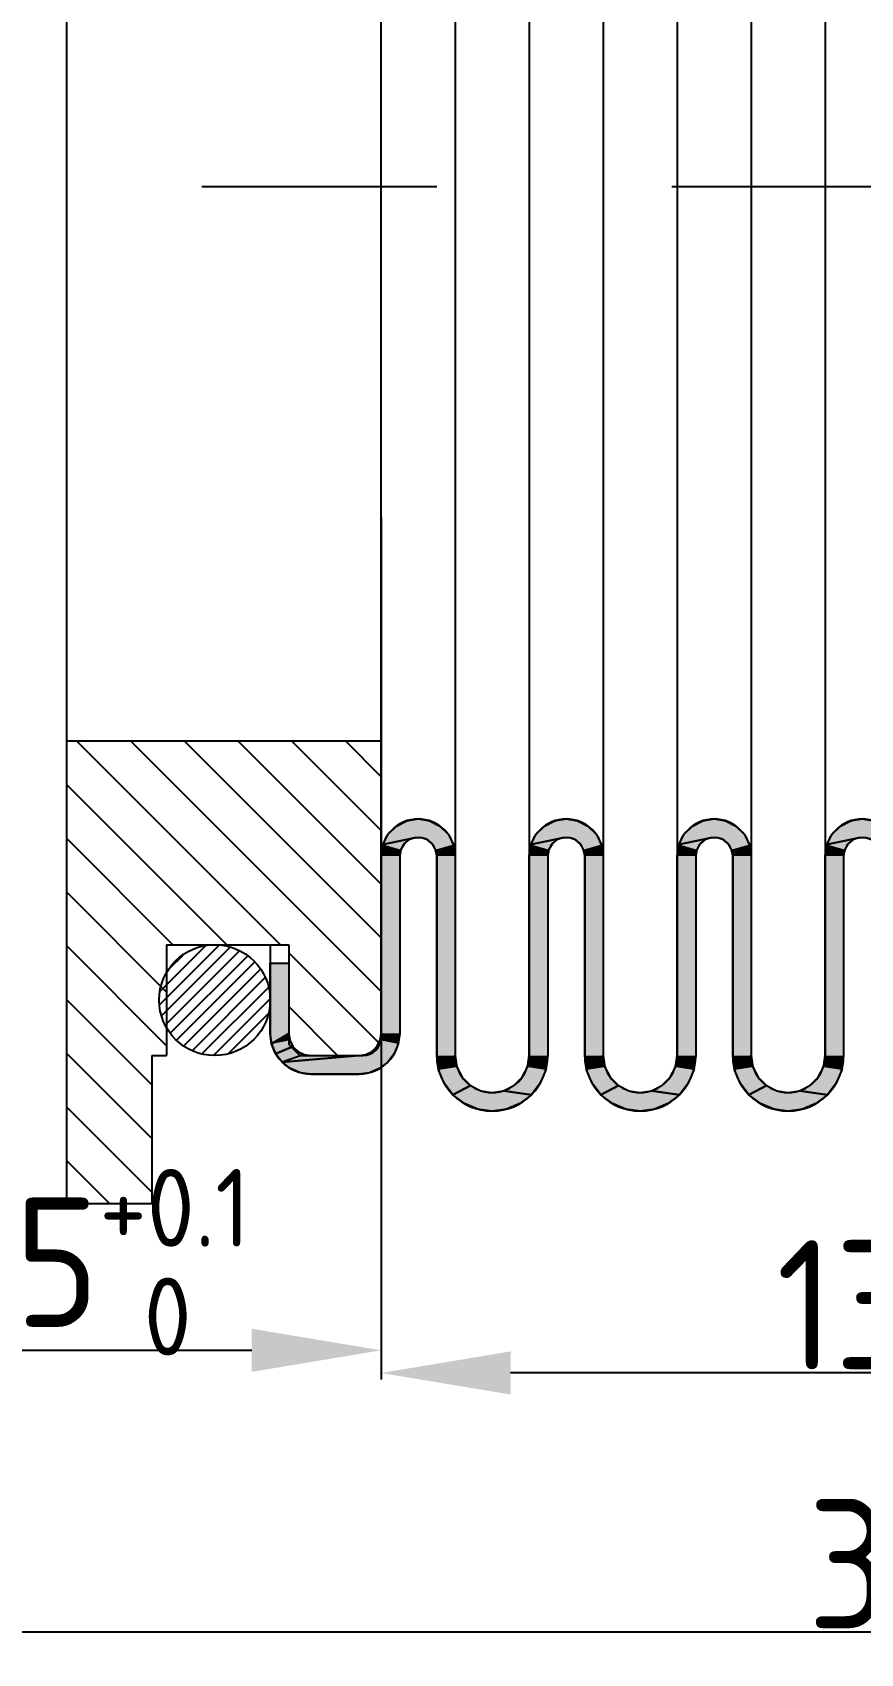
# Model space of a CAD drawing. Header units: millimetres. Extents: x -3388 to 4307, y 243 to 4457.
# Drawn here: x -3129.77 to -3107.39, y 629.45 to 673.29 of the extents above; entities that cross this region are included whole.
import ezdxf

# ---------------------------------------------------------------- set-up
doc = ezdxf.new("R2010")
doc.units = ezdxf.units.MM
doc.linetypes.add('CENTER', pattern=[50.8, 31.75, -6.35, 6.35, -6.35])
doc.layers.add('BEMASSUNGEN', color=7, linetype='Continuous')
doc.layers.add('DEFAULT_1', color=7, linetype='CENTER')
doc.styles.get("Standard").update_dxf_attribs({"font": 'geniso.shx'})
doc.dimstyles.new('DIMSTYLE_1', dxfattribs={"dimtxt": 3.5, "dimasz": 3.5, "dimexe": 0.18, "dimexo": 0.0625, "dimgap": 0.09, "dimtad": 1, "dimdec": 3, "dimlfac": 0.5, "dimdsep": 46, "dimtxsty": 'Standard', "dimcen": 0.09, "dimadec": 0, "dimazin": 0, "dimtp": 0.3, "dimtm": 0.3, "dimtfac": 1, "dimtdec": 3, "dimtofl": 0, "dimtmove": 0, "dimatfit": 3, "dimfxl": 1, "dimtolj": 1, "dimarcsym": 0})
doc.dimstyles.new('DIMSTYLE_2', dxfattribs={"dimtxt": 3.5, "dimasz": 3.5, "dimexe": 0.18, "dimexo": 0.0625, "dimgap": 0.09, "dimtad": 1, "dimdec": 3, "dimlfac": 0.5, "dimdsep": 46, "dimtxsty": 'Standard', "dimcen": 0.09, "dimadec": 0, "dimazin": 0, "dimtp": 0.2, "dimtm": 0.2, "dimtfac": 1, "dimtdec": 3, "dimtofl": 0, "dimtmove": 0, "dimatfit": 3, "dimfxl": 1, "dimtolj": 1, "dimarcsym": 0})
doc.dimstyles.new('DIMSTYLE_3', dxfattribs={"dimtxt": 3.5, "dimasz": 3.5, "dimexe": 0.18, "dimexo": 0.0625, "dimgap": 0.09, "dimtad": 1, "dimlfac": 0.5, "dimdsep": 46, "dimtxsty": 'Standard', "dimcen": 0.09, "dimadec": 0, "dimazin": 0, "dimtol": 1, "dimtp": 0.1, "dimtfac": 0.6, "dimtofl": 0, "dimtmove": 0, "dimatfit": 3, "dimfxl": 1, "dimtolj": 1, "dimarcsym": 0})

# ---------------------------------------------------------------- blocks, each defined once
blk = doc.blocks.new('*U67')
at = {"color": 2, "linetype": 'Continuous', "extrusion": (0, 0, -1)}
for points in [[(-109.117, 159.749), (-110.911, 159.465), (-108.56, 159.465)], [(-109.735, 159.847), (-110.353, 159.749), (-109.117, 159.749)], [(-110.353, 159.749), (-110.911, 159.465), (-109.117, 159.749)], [(-108.117, 159.023), (-109.562, 158.832), (-107.833, 158.465)], [(-108.56, 159.465), (-111.353, 159.023), (-108.117, 159.023)], [(-111.353, 159.023), (-109.562, 158.832), (-108.117, 159.023)], [(-110.911, 159.465), (-111.353, 159.023), (-108.56, 159.465)], [(-111.353, 159.023), (-109.909, 158.832), (-109.562, 158.832)], [(-111.353, 159.023), (-111.637, 158.465), (-109.909, 158.832)], [(-109.909, 158.832), (-111.637, 158.465), (-110.235, 158.713)], [(-110.235, 158.713), (-111.637, 158.465), (-110.501, 158.49)], [(-110.501, 158.49), (-111.637, 158.465), (-110.675, 158.189)], [(-111.637, 158.465), (-111.735, 157.847), (-110.675, 158.189)], [(-110.675, 158.189), (-111.735, 157.847), (-110.735, 157.847)], [(-110.735, 157.847), (-111.735, 147.047), (-110.735, 147.047)], [(-111.735, 157.847), (-111.735, 147.047), (-110.735, 157.847)], [(-111.735, 147.047), (-110.838, 146.271), (-110.735, 147.047)]]:
    blk.add_solid(points, dxfattribs=at)
blk = doc.blocks.new('*U68')
at = {"color": 2, "linetype": 'Continuous', "extrusion": (0, 0, -1)}
for points in [[(-117.117, 159.749), (-118.911, 159.465), (-116.56, 159.465)], [(-117.735, 159.847), (-118.353, 159.749), (-117.117, 159.749)], [(-118.353, 159.749), (-118.911, 159.465), (-117.117, 159.749)], [(-116.117, 159.023), (-117.562, 158.832), (-115.833, 158.465)], [(-116.56, 159.465), (-119.353, 159.023), (-116.117, 159.023)], [(-119.353, 159.023), (-117.562, 158.832), (-116.117, 159.023)], [(-118.911, 159.465), (-119.353, 159.023), (-116.56, 159.465)], [(-119.353, 159.023), (-117.909, 158.832), (-117.562, 158.832)], [(-119.353, 159.023), (-119.637, 158.465), (-117.909, 158.832)], [(-117.909, 158.832), (-119.637, 158.465), (-118.235, 158.713)], [(-118.235, 158.713), (-119.637, 158.465), (-118.501, 158.49)], [(-118.501, 158.49), (-119.637, 158.465), (-118.675, 158.189)], [(-119.637, 158.465), (-119.735, 157.847), (-118.675, 158.189)], [(-118.675, 158.189), (-119.735, 157.847), (-118.735, 157.847)], [(-118.735, 157.847), (-119.735, 147.047), (-118.735, 147.047)], [(-119.735, 157.847), (-119.735, 147.047), (-118.735, 157.847)], [(-119.735, 147.047), (-118.838, 146.271), (-118.735, 147.047)]]:
    blk.add_solid(points, dxfattribs=at)
blk = doc.blocks.new('*U69')
at = {"color": 2, "linetype": 'Continuous', "extrusion": (0, 0, -1)}
for points in [[(-125.117, 159.749), (-126.911, 159.465), (-124.56, 159.465)], [(-125.735, 159.847), (-126.353, 159.749), (-125.117, 159.749)], [(-126.353, 159.749), (-126.911, 159.465), (-125.117, 159.749)], [(-124.117, 159.023), (-125.562, 158.832), (-123.833, 158.465)], [(-124.56, 159.465), (-127.353, 159.023), (-124.117, 159.023)], [(-127.353, 159.023), (-125.562, 158.832), (-124.117, 159.023)], [(-126.911, 159.465), (-127.353, 159.023), (-124.56, 159.465)], [(-127.353, 159.023), (-125.909, 158.832), (-125.562, 158.832)], [(-127.353, 159.023), (-127.637, 158.465), (-125.909, 158.832)], [(-125.909, 158.832), (-127.637, 158.465), (-126.235, 158.713)], [(-126.235, 158.713), (-127.637, 158.465), (-126.501, 158.49)], [(-126.501, 158.49), (-127.637, 158.465), (-126.675, 158.189)], [(-127.637, 158.465), (-127.735, 157.847), (-126.675, 158.189)], [(-126.675, 158.189), (-127.735, 157.847), (-126.735, 157.847)], [(-126.735, 157.847), (-127.735, 147.047), (-126.735, 147.047)], [(-127.735, 157.847), (-127.735, 147.047), (-126.735, 157.847)], [(-127.735, 147.047), (-126.838, 146.271), (-126.735, 147.047)]]:
    blk.add_solid(points, dxfattribs=at)
blk = doc.blocks.new('*U70')
at = {"color": 2, "linetype": 'Continuous', "extrusion": (0, 0, -1)}
for points in [[(-133.117, 159.749), (-134.911, 159.465), (-132.56, 159.465)], [(-133.735, 159.847), (-134.353, 159.749), (-133.117, 159.749)], [(-134.353, 159.749), (-134.911, 159.465), (-133.117, 159.749)], [(-132.117, 159.023), (-133.562, 158.832), (-131.833, 158.465)], [(-132.56, 159.465), (-135.353, 159.023), (-132.117, 159.023)], [(-135.353, 159.023), (-133.562, 158.832), (-132.117, 159.023)], [(-134.911, 159.465), (-135.353, 159.023), (-132.56, 159.465)], [(-135.353, 159.023), (-133.909, 158.832), (-133.562, 158.832)], [(-135.353, 159.023), (-135.637, 158.465), (-133.909, 158.832)], [(-133.909, 158.832), (-135.637, 158.465), (-134.235, 158.713)], [(-134.235, 158.713), (-135.637, 158.465), (-134.501, 158.49)], [(-134.501, 158.49), (-135.637, 158.465), (-134.675, 158.189)], [(-135.637, 158.465), (-135.735, 157.847), (-134.675, 158.189)], [(-134.675, 158.189), (-135.735, 157.847), (-134.735, 157.847)], [(-134.735, 157.847), (-135.735, 147.047), (-134.735, 147.047)], [(-135.735, 157.847), (-135.735, 147.047), (-134.735, 157.847)], [(-135.735, 147.047), (-134.838, 146.271), (-134.735, 147.047)]]:
    blk.add_solid(points, dxfattribs=at)
blk = doc.blocks.new('*U74')
at = {"color": 2, "linetype": 'Continuous', "extrusion": (0, 0, -1)}
for points in [[(-109.562, 158.832), (-109.235, 158.713), (-107.833, 158.465)], [(-107.833, 158.465), (-108.796, 158.189), (-107.735, 157.847)], [(-108.796, 158.189), (-108.735, 157.847), (-107.735, 157.847)], [(-107.735, 157.847), (-108.735, 148.247), (-107.735, 148.247)], [(-108.735, 157.847), (-108.735, 148.247), (-107.735, 157.847)], [(-109.235, 158.713), (-108.969, 158.49), (-107.833, 158.465)], [(-108.969, 158.49), (-108.796, 158.189), (-107.833, 158.465)], [(-107.735, 148.247), (-108.66, 147.678), (-107.677, 147.876)], [(-108.735, 148.247), (-108.66, 147.678), (-107.735, 148.247)], [(-107.506, 147.542), (-108.441, 147.147), (-107.241, 147.276)], [(-107.677, 147.876), (-108.66, 147.678), (-107.506, 147.542)], [(-108.66, 147.678), (-108.441, 147.147), (-107.506, 147.542)], [(-106.535, 147.047), (-108.091, 146.691), (-102.38, 146.691)], [(-102.38, 146.691), (-107.635, 146.342), (-102.835, 146.342)], [(-108.091, 146.691), (-107.635, 146.342), (-102.38, 146.691)], [(-106.906, 147.106), (-108.091, 146.691), (-106.535, 147.047)], [(-107.241, 147.276), (-108.441, 147.147), (-106.906, 147.106)], [(-108.441, 147.147), (-108.091, 146.691), (-106.906, 147.106)], [(-102.835, 146.342), (-107.105, 146.122), (-103.366, 146.122)], [(-107.635, 146.342), (-107.105, 146.122), (-102.835, 146.342)], [(-103.366, 146.122), (-106.535, 146.047), (-103.935, 146.047)], [(-107.105, 146.122), (-106.535, 146.047), (-103.366, 146.122)]]:
    blk.add_solid(points, dxfattribs=at)
blk = doc.blocks.new('*U75')
at = {"color": 2, "linetype": 'Continuous', "extrusion": (0, 0, -1)}
for points in [[(-117.562, 158.832), (-117.235, 158.713), (-115.833, 158.465)], [(-115.833, 158.465), (-116.796, 158.189), (-115.735, 157.847)], [(-116.796, 158.189), (-116.735, 157.847), (-115.735, 157.847)], [(-115.735, 157.847), (-116.735, 147.047), (-115.735, 147.047)], [(-116.735, 157.847), (-116.735, 147.047), (-115.735, 157.847)], [(-117.235, 158.713), (-116.969, 158.49), (-115.833, 158.465)], [(-116.969, 158.49), (-116.796, 158.189), (-115.833, 158.465)], [(-115.735, 147.047), (-116.633, 146.271), (-115.637, 146.429)], [(-116.735, 147.047), (-116.633, 146.271), (-115.735, 147.047)], [(-115.353, 145.871), (-116.333, 145.547), (-114.911, 145.429)], [(-115.637, 146.429), (-116.633, 146.271), (-115.353, 145.871)], [(-116.633, 146.271), (-116.333, 145.547), (-115.353, 145.871)], [(-114.911, 145.429), (-115.857, 144.926), (-114.353, 145.145)], [(-116.333, 145.547), (-115.857, 144.926), (-114.911, 145.429)]]:
    blk.add_solid(points, dxfattribs=at)
blk = doc.blocks.new('*U76')
at = {"color": 2, "linetype": 'Continuous', "extrusion": (0, 0, -1)}
for points in [[(-125.562, 158.832), (-125.235, 158.713), (-123.833, 158.465)], [(-123.833, 158.465), (-124.796, 158.189), (-123.735, 157.847)], [(-124.796, 158.189), (-124.735, 157.847), (-123.735, 157.847)], [(-123.735, 157.847), (-124.735, 147.047), (-123.735, 147.047)], [(-124.735, 157.847), (-124.735, 147.047), (-123.735, 157.847)], [(-125.235, 158.713), (-124.969, 158.49), (-123.833, 158.465)], [(-124.969, 158.49), (-124.796, 158.189), (-123.833, 158.465)], [(-123.735, 147.047), (-124.633, 146.271), (-123.637, 146.429)], [(-124.735, 147.047), (-124.633, 146.271), (-123.735, 147.047)], [(-123.353, 145.871), (-124.333, 145.547), (-122.911, 145.429)], [(-123.637, 146.429), (-124.633, 146.271), (-123.353, 145.871)], [(-124.633, 146.271), (-124.333, 145.547), (-123.353, 145.871)], [(-122.911, 145.429), (-123.857, 144.926), (-122.353, 145.145)], [(-124.333, 145.547), (-123.857, 144.926), (-122.911, 145.429)]]:
    blk.add_solid(points, dxfattribs=at)
blk = doc.blocks.new('*U77')
at = {"color": 2, "linetype": 'Continuous', "extrusion": (0, 0, -1)}
for points in [[(-133.562, 158.832), (-133.235, 158.713), (-131.833, 158.465)], [(-131.833, 158.465), (-132.796, 158.189), (-131.735, 157.847)], [(-132.796, 158.189), (-132.735, 157.847), (-131.735, 157.847)], [(-131.735, 157.847), (-132.735, 147.047), (-131.735, 147.047)], [(-132.735, 157.847), (-132.735, 147.047), (-131.735, 157.847)], [(-133.235, 158.713), (-132.969, 158.49), (-131.833, 158.465)], [(-132.969, 158.49), (-132.796, 158.189), (-131.833, 158.465)], [(-131.735, 147.047), (-132.633, 146.271), (-131.637, 146.429)], [(-132.735, 147.047), (-132.633, 146.271), (-131.735, 147.047)], [(-131.353, 145.871), (-132.333, 145.547), (-130.911, 145.429)], [(-131.637, 146.429), (-132.633, 146.271), (-131.353, 145.871)], [(-132.633, 146.271), (-132.333, 145.547), (-131.353, 145.871)], [(-130.911, 145.429), (-131.857, 144.926), (-130.353, 145.145)], [(-132.333, 145.547), (-131.857, 144.926), (-130.911, 145.429)]]:
    blk.add_solid(points, dxfattribs=at)
blk = doc.blocks.new('*U81')
at = {"color": 2, "linetype": 'Continuous', "extrusion": (0, 0, -1)}
for points in [[(-101.735, 148.247), (-101.735, 152.047), (-101.81, 147.678)], [(-102.735, 152.047), (-101.81, 147.678), (-101.735, 152.047)], [(-101.81, 147.678), (-102.735, 152.047), (-102.735, 148.247)]]:
    blk.add_solid(points, dxfattribs=at)
blk = doc.blocks.new('*U83')
at = {"color": 2, "linetype": 'Continuous', "extrusion": (0, 0, -1)}
for points in [[(-102.735, 148.247), (-102.794, 147.876), (-101.81, 147.678)], [(-102.794, 147.876), (-102.965, 147.542), (-101.81, 147.678)], [(-101.81, 147.678), (-102.965, 147.542), (-102.03, 147.147)]]:
    blk.add_solid(points, dxfattribs=at)
blk = doc.blocks.new('*U85')
at = {"color": 2, "linetype": 'Continuous', "extrusion": (0, 0, -1)}
for points in [[(-102.965, 147.542), (-103.23, 147.276), (-102.03, 147.147)], [(-103.23, 147.276), (-103.565, 147.106), (-102.03, 147.147)], [(-102.03, 147.147), (-103.565, 147.106), (-102.38, 146.691)]]:
    blk.add_solid(points, dxfattribs=at)
blk = doc.blocks.new('*U87')
at = {"color": 2, "linetype": 'Continuous', "extrusion": (0, 0, -1)}
for points in [[(-111.735, 147.047), (-111.833, 146.429), (-110.838, 146.271)], [(-111.833, 146.429), (-112.117, 145.871), (-110.838, 146.271)], [(-110.838, 146.271), (-112.117, 145.871), (-111.137, 145.547)], [(-112.117, 145.871), (-112.56, 145.429), (-111.137, 145.547)], [(-111.137, 145.547), (-112.56, 145.429), (-111.614, 144.926)]]:
    blk.add_solid(points, dxfattribs=at)
blk = doc.blocks.new('*U88')
at = {"color": 2, "linetype": 'Continuous', "extrusion": (0, 0, -1)}
for points in [[(-119.735, 147.047), (-119.833, 146.429), (-118.838, 146.271)], [(-119.833, 146.429), (-120.117, 145.871), (-118.838, 146.271)], [(-118.838, 146.271), (-120.117, 145.871), (-119.137, 145.547)], [(-120.117, 145.871), (-120.56, 145.429), (-119.137, 145.547)], [(-119.137, 145.547), (-120.56, 145.429), (-119.614, 144.926)]]:
    blk.add_solid(points, dxfattribs=at)
blk = doc.blocks.new('*U89')
at = {"color": 2, "linetype": 'Continuous', "extrusion": (0, 0, -1)}
for points in [[(-127.735, 147.047), (-127.833, 146.429), (-126.838, 146.271)], [(-127.833, 146.429), (-128.117, 145.871), (-126.838, 146.271)], [(-126.838, 146.271), (-128.117, 145.871), (-127.137, 145.547)], [(-128.117, 145.871), (-128.56, 145.429), (-127.137, 145.547)], [(-127.137, 145.547), (-128.56, 145.429), (-127.614, 144.926)]]:
    blk.add_solid(points, dxfattribs=at)
blk = doc.blocks.new('*U93')
at = {"color": 2, "linetype": 'Continuous', "extrusion": (0, 0, -1)}
for points in [[(-112.56, 145.429), (-113.117, 145.145), (-111.614, 144.926)], [(-113.117, 145.145), (-113.735, 145.047), (-111.614, 144.926)], [(-113.735, 145.047), (-115.857, 144.926), (-111.614, 144.926)], [(-111.614, 144.926), (-115.235, 144.449), (-112.235, 144.449)], [(-115.857, 144.926), (-115.235, 144.449), (-111.614, 144.926)], [(-114.353, 145.145), (-115.857, 144.926), (-113.735, 145.047)], [(-112.235, 144.449), (-114.512, 144.149), (-112.959, 144.149)], [(-115.235, 144.449), (-114.512, 144.149), (-112.235, 144.449)], [(-114.512, 144.149), (-113.735, 144.047), (-112.959, 144.149)]]:
    blk.add_solid(points, dxfattribs=at)
blk = doc.blocks.new('*U94')
at = {"color": 2, "linetype": 'Continuous', "extrusion": (0, 0, -1)}
for points in [[(-120.56, 145.429), (-121.117, 145.145), (-119.614, 144.926)], [(-121.117, 145.145), (-121.735, 145.047), (-119.614, 144.926)], [(-121.735, 145.047), (-123.857, 144.926), (-119.614, 144.926)], [(-119.614, 144.926), (-123.235, 144.449), (-120.235, 144.449)], [(-123.857, 144.926), (-123.235, 144.449), (-119.614, 144.926)], [(-122.353, 145.145), (-123.857, 144.926), (-121.735, 145.047)], [(-120.235, 144.449), (-122.512, 144.149), (-120.959, 144.149)], [(-123.235, 144.449), (-122.512, 144.149), (-120.235, 144.449)], [(-122.512, 144.149), (-121.735, 144.047), (-120.959, 144.149)]]:
    blk.add_solid(points, dxfattribs=at)
blk = doc.blocks.new('*U95')
at = {"color": 2, "linetype": 'Continuous', "extrusion": (0, 0, -1)}
for points in [[(-128.56, 145.429), (-129.117, 145.145), (-127.614, 144.926)], [(-129.117, 145.145), (-129.735, 145.047), (-127.614, 144.926)], [(-129.735, 145.047), (-131.857, 144.926), (-127.614, 144.926)], [(-127.614, 144.926), (-131.235, 144.449), (-128.235, 144.449)], [(-131.857, 144.926), (-131.235, 144.449), (-127.614, 144.926)], [(-130.353, 145.145), (-131.857, 144.926), (-129.735, 145.047)], [(-128.235, 144.449), (-130.512, 144.149), (-128.959, 144.149)], [(-131.235, 144.449), (-130.512, 144.149), (-128.235, 144.449)], [(-130.512, 144.149), (-129.735, 144.047), (-128.959, 144.149)]]:
    blk.add_solid(points, dxfattribs=at)
blk = doc.blocks.new('*D99')
at = {"layer": 'BEMASSUNGEN', "color": 0, "linetype": 'Continuous', "lineweight": -2, "transparency": 16777216}
for p, q in [((-3143.344, 685.038), (-3143.344, 629.851)), ((-3071.344, 642.058), (-3071.344, 629.851)), ((-3074.844, 630.031), (-3139.844, 630.031))]:
    blk.add_line(p, q, dxfattribs=at)
at = {"layer": 'BEMASSUNGEN', "color": 0, "linetype": 'Continuous', "transparency": 16777216}
for points in [[(-3139.844, 630.614), (-3139.844, 629.448), (-3143.344, 630.031)], [(-3074.844, 630.614), (-3074.844, 629.448), (-3071.344, 630.031)]]:
    blk.add_solid(points, dxfattribs=at)
at = {"layer": 'DEFPOINTS', "color": 0, "linetype": 'Continuous', "transparency": 16777216}
for p in [(-3143.344, 685.1), (-3071.344, 642.12), (-3143.344, 630.031)]:
    blk.add_point(p, dxfattribs=at)
at = {"layer": 'BEMASSUNGEN', "color": 0, "linetype": 'Continuous', "transparency": 16777216, "insert": (-3106.576, 631.871), "char_height": 3.5, "attachment_point": 5}
blk.add_mtext('\\A1;36', dxfattribs=at)
blk = doc.blocks.new('*D100')
at = {"layer": 'BEMASSUNGEN', "color": 0, "linetype": 'Continuous', "lineweight": -2, "transparency": 16777216}
for p, q in [((-3120.344, 654.058), (-3120.344, 636.857)), ((-3094.344, 646.058), (-3094.344, 636.857)), ((-3097.844, 637.037), (-3116.844, 637.037))]:
    blk.add_line(p, q, dxfattribs=at)
at = {"layer": 'BEMASSUNGEN', "color": 0, "linetype": 'Continuous', "transparency": 16777216}
for points in [[(-3116.844, 637.621), (-3116.844, 636.454), (-3120.344, 637.037)], [(-3097.844, 637.621), (-3097.844, 636.454), (-3094.344, 637.037)]]:
    blk.add_solid(points, dxfattribs=at)
at = {"layer": 'DEFPOINTS', "color": 0, "linetype": 'Continuous', "transparency": 16777216}
for p in [(-3120.344, 654.12), (-3094.344, 646.12), (-3120.344, 637.037)]:
    blk.add_point(p, dxfattribs=at)
at = {"layer": 'BEMASSUNGEN', "color": 0, "linetype": 'Continuous', "transparency": 16777216, "insert": (-3107.77, 638.877), "char_height": 3.5, "attachment_point": 5}
blk.add_mtext('\\A1;13', dxfattribs=at)
blk = doc.blocks.new('*D101')
at = {"layer": 'BEMASSUNGEN', "color": 0, "linetype": 'Continuous', "lineweight": -2, "transparency": 16777216}
for p, q in [((-3143.344, 696.558), (-3143.344, 637.47)), ((-3120.344, 660.177), (-3120.344, 637.47)), ((-3139.844, 637.65), (-3123.844, 637.65))]:
    blk.add_line(p, q, dxfattribs=at)
at = {"layer": 'BEMASSUNGEN', "color": 0, "linetype": 'Continuous', "transparency": 16777216}
for points in [[(-3139.844, 638.233), (-3139.844, 637.066), (-3143.344, 637.65)], [(-3123.844, 638.233), (-3123.844, 637.066), (-3120.344, 637.65)]]:
    blk.add_solid(points, dxfattribs=at)
at = {"layer": 'DEFPOINTS', "color": 0, "linetype": 'Continuous', "transparency": 16777216}
for p in [(-3143.344, 696.62), (-3120.344, 660.24), (-3120.344, 637.65)]:
    blk.add_point(p, dxfattribs=at)
at = {"layer": 'BEMASSUNGEN', "color": 0, "linetype": 'Continuous', "transparency": 16777216, "insert": (-3129.103, 640.034), "char_height": 3.5, "attachment_point": 5}
blk.add_mtext('\\A1;11.5{\\H2.1;\\S+0.1^  0;}', dxfattribs=at)

msp = doc.modelspace()

# ---------------------------------------------------------------- linework, layer by layer
at = {"color": 7, "linetype": 'Continuous'}
for p, q in [((-3128.84365, 641.62048), (-3128.84365, 696.62048)), ((-3118.34365, 692.62048), (-3118.34365, 645.62048)), ((-3116.34365, 692.62048), (-3116.34365, 645.62048)), ((-3114.34365, 692.62048), (-3114.34365, 645.62048)), ((-3112.34365, 692.62048), (-3112.34365, 645.62048)), ((-3110.34365, 692.62048), (-3110.34365, 645.62048)), ((-3108.34365, 692.62048), (-3108.34365, 645.62048)), ((-3120.34365, 646.12048), (-3120.34365, 692.12048)), ((-3120.34365, 654.12048), (-3128.84365, 654.12048)), ((-3119.84365, 651.02048), (-3119.84365, 646.22048)), ((-3118.84365, 651.02048), (-3118.84365, 645.62048)), ((-3115.84365, 651.02048), (-3115.84365, 645.62048)), ((-3114.84365, 651.02048), (-3114.84365, 645.62048)), ((-3111.84365, 651.02048), (-3111.84365, 645.62048)), ((-3110.84365, 651.02048), (-3110.84365, 645.62048)), ((-3107.84365, 651.02048), (-3107.84365, 645.62048)), ((-3126.14365, 648.62048), (-3126.14365, 645.62048)), ((-3126.14365, 648.62048), (-3122.84365, 648.62048)), ((-3123.34365, 648.62048), (-3123.34365, 646.22048)), ((-3122.84365, 648.62048), (-3122.84365, 645.92048)), ((-3123.34365, 648.12048), (-3122.84365, 648.12048)), ((-3122.84365, 645.92048), (-3122.54365, 645.62048)), ((-3126.54365, 645.62048), (-3126.14365, 645.62048)), ((-3126.54365, 645.62048), (-3126.54365, 641.62048)), ((-3122.54365, 645.62048), (-3120.84365, 645.62048)), ((-3122.24365, 645.12048), (-3120.94365, 645.12048)), ((-3128.84365, 641.62048), (-3126.54365, 641.62048))]:
    msp.add_line(p, q, dxfattribs=at)
at = {"color": 2, "linetype": 'Continuous'}
for p, q in [((-3123.06699, 648.62048), (-3128.56699, 654.12048)), ((-3120.34365, 647.35002), (-3127.11411, 654.12048)), ((-3120.34365, 648.8029), (-3125.66124, 654.12048)), ((-3120.34365, 650.25577), (-3124.20836, 654.12048)), ((-3120.34365, 651.70865), (-3122.75548, 654.12048)), ((-3120.34365, 653.16153), (-3121.30261, 654.12048)), ((-3124.51987, 648.62048), (-3128.84365, 652.94427)), ((-3125.97274, 648.62048), (-3128.84365, 651.49139)), ((-3120.34365, 651.02048), (-3120.29471, 651.3295)), ((-3116.34365, 651.02048), (-3116.29471, 651.3295)), ((-3112.34365, 651.02048), (-3112.29471, 651.3295)), ((-3108.34365, 651.02048), (-3108.29471, 651.3295)), ((-3126.14365, 647.33851), (-3128.84365, 650.03851)), ((-3126.14365, 645.88563), (-3128.84365, 648.58563)), ((-3126.32806, 647.00205), (-3124.72521, 648.60489)), ((-3126.31037, 647.37329), (-3125.09646, 648.5872)), ((-3126.27841, 646.69814), (-3124.42131, 648.55524)), ((-3126.17486, 646.44814), (-3124.17131, 648.45169)), ((-3126.06341, 647.9738), (-3125.69697, 648.34024)), ((-3126.03687, 646.23258), (-3123.95574, 648.3137)), ((-3125.87701, 646.03888), (-3123.76204, 648.15385)), ((-3120.38309, 645.93659), (-3122.84365, 648.39714)), ((-3125.67696, 645.88537), (-3123.60854, 647.9538)), ((-3125.44777, 645.76102), (-3123.48418, 647.7246)), ((-3125.18925, 645.66598), (-3123.38915, 647.46608)), ((-3124.87683, 645.62485), (-3123.34802, 647.15366)), ((-3126.54365, 644.83276), (-3128.84365, 647.13276)), ((-3124.47973, 645.66839), (-3123.39156, 646.75656)), ((-3121.51987, 645.62048), (-3122.84365, 646.94427)), ((-3122.84365, 646.22048), (-3122.81428, 646.03507)), ((-3122.72906, 645.86781), (-3122.59632, 645.73507)), ((-3126.54365, 643.37988), (-3128.84365, 645.67988)), ((-3120.94365, 645.62048), (-3123.02147, 645.44267)), ((-3122.42906, 645.64985), (-3122.24365, 645.62048)), ((-3118.34365, 645.62048), (-3118.29471, 645.31147)), ((-3114.34365, 645.62048), (-3114.29471, 645.31147)), ((-3110.34365, 645.62048), (-3110.29471, 645.31147)), ((-3117.34365, 644.62048), (-3117.03463, 644.66943)), ((-3113.34365, 644.62048), (-3113.03463, 644.66943)), ((-3109.34365, 644.62048), (-3109.03463, 644.66943)), ((-3126.54365, 641.927), (-3128.84365, 644.227)), ((-3127.69001, 641.62048), (-3128.84365, 642.77413))]:
    msp.add_line(p, q, dxfattribs=at)
for points in [[(-3119.34365, 652.02048), (-3119.03463, 651.97154), (-3118.75586, 651.8295), (-3118.53463, 651.60827), (-3118.39259, 651.3295), (-3118.34365, 651.02048), (-3118.34365, 645.62048), (-3118.79254, 645.23225), (-3118.84365, 645.62048), (-3118.84365, 651.02048), (-3118.8738, 651.19149), (-3118.96063, 651.34188), (-3119.09365, 651.4535), (-3119.25683, 651.51289), (-3119.43047, 651.51289), (-3120.29471, 651.3295), (-3120.15267, 651.60827), (-3119.93143, 651.8295), (-3119.65267, 651.97154), (-3119.34365, 652.02048)], [(-3118.84365, 651.02048), (-3118.8738, 651.19149), (-3118.96063, 651.34188), (-3119.09365, 651.4535), (-3119.25683, 651.51289), (-3119.43047, 651.51289), (-3120.29471, 651.3295), (-3120.15267, 651.60827), (-3119.93143, 651.8295), (-3119.65267, 651.97154), (-3119.34365, 652.02048)], [(-3119.34365, 652.02048), (-3119.03463, 651.97154), (-3118.75586, 651.8295), (-3118.53463, 651.60827), (-3118.39259, 651.3295), (-3118.34365, 651.02048)], [(-3115.34365, 652.02048), (-3115.03463, 651.97154), (-3114.75586, 651.8295), (-3114.53463, 651.60827), (-3114.39259, 651.3295), (-3114.34365, 651.02048), (-3114.34365, 645.62048), (-3114.79254, 645.23225), (-3114.84365, 645.62048), (-3114.84365, 651.02048), (-3114.8738, 651.19149), (-3114.96063, 651.34188), (-3115.09365, 651.4535), (-3115.25683, 651.51289), (-3115.43047, 651.51289), (-3116.29471, 651.3295), (-3116.15267, 651.60827), (-3115.93143, 651.8295), (-3115.65267, 651.97154), (-3115.34365, 652.02048)], [(-3114.84365, 651.02048), (-3114.8738, 651.19149), (-3114.96063, 651.34188), (-3115.09365, 651.4535), (-3115.25683, 651.51289), (-3115.43047, 651.51289), (-3116.29471, 651.3295), (-3116.15267, 651.60827), (-3115.93143, 651.8295), (-3115.65267, 651.97154), (-3115.34365, 652.02048)], [(-3115.34365, 652.02048), (-3115.03463, 651.97154), (-3114.75586, 651.8295), (-3114.53463, 651.60827), (-3114.39259, 651.3295), (-3114.34365, 651.02048)], [(-3111.34365, 652.02048), (-3111.03463, 651.97154), (-3110.75586, 651.8295), (-3110.53463, 651.60827), (-3110.39259, 651.3295), (-3110.34365, 651.02048), (-3110.34365, 645.62048), (-3110.79254, 645.23225), (-3110.84365, 645.62048), (-3110.84365, 651.02048), (-3110.8738, 651.19149), (-3110.96063, 651.34188), (-3111.09365, 651.4535), (-3111.25683, 651.51289), (-3111.43047, 651.51289), (-3112.29471, 651.3295), (-3112.15267, 651.60827), (-3111.93143, 651.8295), (-3111.65267, 651.97154), (-3111.34365, 652.02048)], [(-3110.84365, 651.02048), (-3110.8738, 651.19149), (-3110.96063, 651.34188), (-3111.09365, 651.4535), (-3111.25683, 651.51289), (-3111.43047, 651.51289), (-3112.29471, 651.3295), (-3112.15267, 651.60827), (-3111.93143, 651.8295), (-3111.65267, 651.97154), (-3111.34365, 652.02048)], [(-3111.34365, 652.02048), (-3111.03463, 651.97154), (-3110.75586, 651.8295), (-3110.53463, 651.60827), (-3110.39259, 651.3295), (-3110.34365, 651.02048)], [(-3107.34365, 652.02048), (-3107.03463, 651.97154), (-3106.75586, 651.8295), (-3106.53463, 651.60827), (-3106.39259, 651.3295), (-3106.34365, 651.02048), (-3106.34365, 645.62048), (-3106.79254, 645.23225), (-3106.84365, 645.62048), (-3106.84365, 651.02048), (-3106.8738, 651.19149), (-3106.96063, 651.34188), (-3107.09365, 651.4535), (-3107.25683, 651.51289), (-3107.43047, 651.51289), (-3108.29471, 651.3295), (-3108.15267, 651.60827), (-3107.93143, 651.8295), (-3107.65267, 651.97154), (-3107.34365, 652.02048)], [(-3106.84365, 651.02048), (-3106.8738, 651.19149), (-3106.96063, 651.34188), (-3107.09365, 651.4535), (-3107.25683, 651.51289), (-3107.43047, 651.51289), (-3108.29471, 651.3295), (-3108.15267, 651.60827), (-3107.93143, 651.8295), (-3107.65267, 651.97154), (-3107.34365, 652.02048)], [(-3119.72667, 651.34188), (-3119.8135, 651.19149), (-3119.84365, 651.02048), (-3119.84365, 646.22048), (-3119.88113, 645.93578), (-3119.99102, 645.67048), (-3120.16583, 645.44267), (-3120.39365, 645.26785), (-3120.65895, 645.15796), (-3120.94365, 645.12048), (-3122.24365, 645.12048), (-3122.52835, 645.15796), (-3122.79365, 645.26785), (-3123.02147, 645.44267), (-3120.94365, 645.62048), (-3120.75824, 645.64985), (-3120.59098, 645.73507), (-3120.45824, 645.86781), (-3120.37302, 646.03507), (-3120.34365, 646.22048), (-3120.34365, 651.02048), (-3120.29471, 651.3295), (-3119.43047, 651.51289), (-3119.59365, 651.4535), (-3119.72667, 651.34188)], [(-3119.72667, 651.34188), (-3119.8135, 651.19149), (-3119.84365, 651.02048)], [(-3119.43047, 651.51289), (-3119.59365, 651.4535), (-3119.72667, 651.34188)], [(-3115.72667, 651.34188), (-3115.8135, 651.19149), (-3115.84365, 651.02048), (-3115.84365, 645.62048), (-3115.89476, 645.23225), (-3116.04461, 644.87048), (-3116.28299, 644.55982), (-3117.03463, 644.66943), (-3116.75586, 644.81147), (-3116.53463, 645.0327), (-3116.39259, 645.31147), (-3116.34365, 645.62048), (-3116.34365, 651.02048), (-3116.29471, 651.3295), (-3115.43047, 651.51289), (-3115.59365, 651.4535), (-3115.72667, 651.34188)], [(-3115.72667, 651.34188), (-3115.8135, 651.19149), (-3115.84365, 651.02048)], [(-3115.43047, 651.51289), (-3115.59365, 651.4535), (-3115.72667, 651.34188)], [(-3111.72667, 651.34188), (-3111.8135, 651.19149), (-3111.84365, 651.02048), (-3111.84365, 645.62048), (-3111.89476, 645.23225), (-3112.04461, 644.87048), (-3112.28299, 644.55982), (-3113.03463, 644.66943), (-3112.75586, 644.81147), (-3112.53463, 645.0327), (-3112.39259, 645.31147), (-3112.34365, 645.62048), (-3112.34365, 651.02048), (-3112.29471, 651.3295), (-3111.43047, 651.51289), (-3111.59365, 651.4535), (-3111.72667, 651.34188)], [(-3111.72667, 651.34188), (-3111.8135, 651.19149), (-3111.84365, 651.02048)], [(-3111.43047, 651.51289), (-3111.59365, 651.4535), (-3111.72667, 651.34188)], [(-3107.72667, 651.34188), (-3107.8135, 651.19149), (-3107.84365, 651.02048), (-3107.84365, 645.62048), (-3107.89476, 645.23225), (-3108.04461, 644.87048), (-3108.28299, 644.55982), (-3109.03463, 644.66943), (-3108.75586, 644.81147), (-3108.53463, 645.0327), (-3108.39259, 645.31147), (-3108.34365, 645.62048), (-3108.34365, 651.02048), (-3108.29471, 651.3295), (-3107.43047, 651.51289), (-3107.59365, 651.4535), (-3107.72667, 651.34188)], [(-3107.72667, 651.34188), (-3107.8135, 651.19149), (-3107.84365, 651.02048)], [(-3107.43047, 651.51289), (-3107.59365, 651.4535), (-3107.72667, 651.34188)], [(-3123.34365, 646.22048), (-3123.34365, 648.12048), (-3122.84365, 648.12048), (-3122.84365, 646.22048), (-3123.30617, 645.93578), (-3123.34365, 646.22048)], [(-3122.84365, 646.22048), (-3123.30617, 645.93578), (-3123.34365, 646.22048)], [(-3122.81428, 646.03507), (-3122.72906, 645.86781), (-3123.19628, 645.67048), (-3123.30617, 645.93578), (-3122.84365, 646.22048), (-3122.81428, 646.03507)], [(-3122.81428, 646.03507), (-3122.72906, 645.86781), (-3123.19628, 645.67048), (-3123.30617, 645.93578)], [(-3122.59632, 645.73507), (-3122.42906, 645.64985), (-3123.02147, 645.44267), (-3123.19628, 645.67048), (-3122.72906, 645.86781), (-3122.59632, 645.73507)], [(-3120.94365, 645.62048), (-3120.75824, 645.64985), (-3120.59098, 645.73507), (-3120.45824, 645.86781), (-3120.37302, 646.03507), (-3120.34365, 646.22048)], [(-3119.84365, 646.22048), (-3119.88113, 645.93578), (-3119.99102, 645.67048), (-3120.16583, 645.44267), (-3120.39365, 645.26785), (-3120.65895, 645.15796), (-3120.94365, 645.12048)], [(-3122.59632, 645.73507), (-3122.42906, 645.64985), (-3123.02147, 645.44267), (-3123.19628, 645.67048)], [(-3122.24365, 645.12048), (-3122.52835, 645.15796), (-3122.79365, 645.26785), (-3123.02147, 645.44267)], [(-3118.34365, 645.62048), (-3118.79254, 645.23225), (-3118.84365, 645.62048)], [(-3118.29471, 645.31147), (-3118.15267, 645.0327), (-3117.93143, 644.81147), (-3118.40431, 644.55982), (-3118.64269, 644.87048), (-3118.79254, 645.23225), (-3118.34365, 645.62048), (-3118.29471, 645.31147)], [(-3115.84365, 645.62048), (-3115.89476, 645.23225), (-3116.04461, 644.87048), (-3116.28299, 644.55982), (-3117.03463, 644.66943), (-3116.75586, 644.81147), (-3116.53463, 645.0327), (-3116.39259, 645.31147), (-3116.34365, 645.62048)], [(-3114.34365, 645.62048), (-3114.79254, 645.23225), (-3114.84365, 645.62048)], [(-3114.29471, 645.31147), (-3114.15267, 645.0327), (-3113.93143, 644.81147), (-3114.40431, 644.55982), (-3114.64269, 644.87048), (-3114.79254, 645.23225), (-3114.34365, 645.62048), (-3114.29471, 645.31147)], [(-3111.84365, 645.62048), (-3111.89476, 645.23225), (-3112.04461, 644.87048), (-3112.28299, 644.55982), (-3113.03463, 644.66943), (-3112.75586, 644.81147), (-3112.53463, 645.0327), (-3112.39259, 645.31147), (-3112.34365, 645.62048)], [(-3110.34365, 645.62048), (-3110.79254, 645.23225), (-3110.84365, 645.62048)], [(-3110.29471, 645.31147), (-3110.15267, 645.0327), (-3109.93143, 644.81147), (-3110.40431, 644.55982), (-3110.64269, 644.87048), (-3110.79254, 645.23225), (-3110.34365, 645.62048), (-3110.29471, 645.31147)], [(-3107.84365, 645.62048), (-3107.89476, 645.23225), (-3108.04461, 644.87048), (-3108.28299, 644.55982), (-3109.03463, 644.66943), (-3108.75586, 644.81147), (-3108.53463, 645.0327), (-3108.39259, 645.31147), (-3108.34365, 645.62048)], [(-3118.29471, 645.31147), (-3118.15267, 645.0327), (-3117.93143, 644.81147), (-3118.40431, 644.55982), (-3118.64269, 644.87048), (-3118.79254, 645.23225)], [(-3114.29471, 645.31147), (-3114.15267, 645.0327), (-3113.93143, 644.81147), (-3114.40431, 644.55982), (-3114.64269, 644.87048), (-3114.79254, 645.23225)], [(-3110.29471, 645.31147), (-3110.15267, 645.0327), (-3109.93143, 644.81147), (-3110.40431, 644.55982), (-3110.64269, 644.87048), (-3110.79254, 645.23225)], [(-3117.34365, 644.62048), (-3117.03463, 644.66943), (-3116.28299, 644.55982), (-3116.59365, 644.32144), (-3116.95542, 644.17159), (-3117.34365, 644.12048), (-3117.73188, 644.17159), (-3118.09365, 644.32144), (-3118.40431, 644.55982), (-3117.93143, 644.81147), (-3117.65267, 644.66943), (-3117.34365, 644.62048)], [(-3116.28299, 644.55982), (-3116.59365, 644.32144), (-3116.95542, 644.17159), (-3117.34365, 644.12048), (-3117.73188, 644.17159), (-3118.09365, 644.32144), (-3118.40431, 644.55982)], [(-3117.93143, 644.81147), (-3117.65267, 644.66943), (-3117.34365, 644.62048)], [(-3113.34365, 644.62048), (-3113.03463, 644.66943), (-3112.28299, 644.55982), (-3112.59365, 644.32144), (-3112.95542, 644.17159), (-3113.34365, 644.12048), (-3113.73188, 644.17159), (-3114.09365, 644.32144), (-3114.40431, 644.55982), (-3113.93143, 644.81147), (-3113.65267, 644.66943), (-3113.34365, 644.62048)], [(-3112.28299, 644.55982), (-3112.59365, 644.32144), (-3112.95542, 644.17159), (-3113.34365, 644.12048), (-3113.73188, 644.17159), (-3114.09365, 644.32144), (-3114.40431, 644.55982)], [(-3113.93143, 644.81147), (-3113.65267, 644.66943), (-3113.34365, 644.62048)], [(-3109.34365, 644.62048), (-3109.03463, 644.66943), (-3108.28299, 644.55982), (-3108.59365, 644.32144), (-3108.95542, 644.17159), (-3109.34365, 644.12048), (-3109.73188, 644.17159), (-3110.09365, 644.32144), (-3110.40431, 644.55982), (-3109.93143, 644.81147), (-3109.65267, 644.66943), (-3109.34365, 644.62048)], [(-3108.28299, 644.55982), (-3108.59365, 644.32144), (-3108.95542, 644.17159), (-3109.34365, 644.12048), (-3109.73188, 644.17159), (-3110.09365, 644.32144), (-3110.40431, 644.55982)], [(-3109.93143, 644.81147), (-3109.65267, 644.66943), (-3109.34365, 644.62048)]]:
    msp.add_lwpolyline(points, dxfattribs=at)
at = {"color": 7, "linetype": 'Continuous'}
msp.add_circle((-3124.84365, 647.12048), 1.5, dxfattribs=at)
for centre, radius, start, end in [((-3119.34365, 651.02048), 1, 0, 180), ((-3115.34365, 651.02048), 1, 0, 180), ((-3111.34365, 651.02048), 1, 0, 180), ((-3107.34365, 651.02048), 1, 0, 180), ((-3119.34365, 651.02048), 0.5, 0, 180), ((-3115.34365, 651.02048), 0.5, 0, 180), ((-3111.34365, 651.02048), 0.5, 0, 180), ((-3107.34365, 651.02048), 0.5, 0, 180), ((-3122.24365, 646.22048), 1.1, 180, 270), ((-3122.24365, 646.22048), 0.6, 180, 270), ((-3120.94365, 646.22048), 0.6, 270, 0), ((-3120.94365, 646.22048), 1.1, 270, 0), ((-3120.84365, 646.12048), 0.5, 270, 0), ((-3117.34365, 645.62048), 1.5, 180, 0), ((-3117.34365, 645.62048), 1, 180, 0), ((-3113.34365, 645.62048), 1.5, 180, 0), ((-3113.34365, 645.62048), 1, 180, 0), ((-3109.34365, 645.62048), 1.5, 180, 0), ((-3109.34365, 645.62048), 1, 180, 0)]:
    msp.add_arc(centre, radius, start, end, dxfattribs=at)
at = {"color": 2, "linetype": 'Continuous'}
msp.add_solid([(-3120.94365, 645.62048), (-3123.02147, 645.44267), (-3122.24365, 645.62048), (-3122.42906, 645.64985)], dxfattribs=at)
at = {"layer": 'DEFAULT_1', "color": 2, "linetype": 'CENTER'}
msp.add_line((-3080.73755, 669.12048), (-3144.34365, 669.12048), dxfattribs=at)

# ---------------------------------------------------------------- block references
at = {"color": 2, "linetype": 'Continuous', "xscale": 0.5, "yscale": 0.5, "zscale": 0.5}
for name in ['*U67', '*U68', '*U69', '*U70', '*U74', '*U75', '*U76', '*U77', '*U81', '*U83', '*U85', '*U87', '*U88', '*U89', '*U93', '*U94', '*U95']:
    msp.add_blockref(name, (-3174.21132, 572.09698), dxfattribs=at)

# ---------------------------------------------------------------- dimensions: what is measured, and where the dimension line sits
at = {"layer": 'BEMASSUNGEN', "color": 2, "linetype": 'Continuous'}
dim = msp.add_linear_dim(base=(-3120.34365, 637.64977), p1=(-3143.34365, 696.62048), p2=(-3120.34365, 660.23968), dimstyle='DIMSTYLE_3', dxfattribs=at)
dim.commit()
dim.dimension.update_dxf_attribs({"geometry": '*D101', "text_midpoint": (-3129.1025, 637.64977), "dimtype": 160})
for base, p1, p2, dimstyle, picture, middle in [((-3143.34365, 630.03113), (-3071.34365, 642.12048), (-3143.34365, 685.10047), 'DIMSTYLE_1', '*D99', (-3106.5763, 630.03113)), ((-3120.34365, 637.03727), (-3094.34365, 646.12048), (-3120.34365, 654.12048), 'DIMSTYLE_2', '*D100', (-3107.7699, 637.03727))]:
    dim = msp.add_linear_dim(base=base, p1=p1, p2=p2, angle=180, dimstyle=dimstyle, dxfattribs=at)
    dim.commit()
    dim.dimension.update_dxf_attribs({"geometry": picture, "text_midpoint": middle, "dimtype": 160})

doc.saveas('drawing.dxf')
